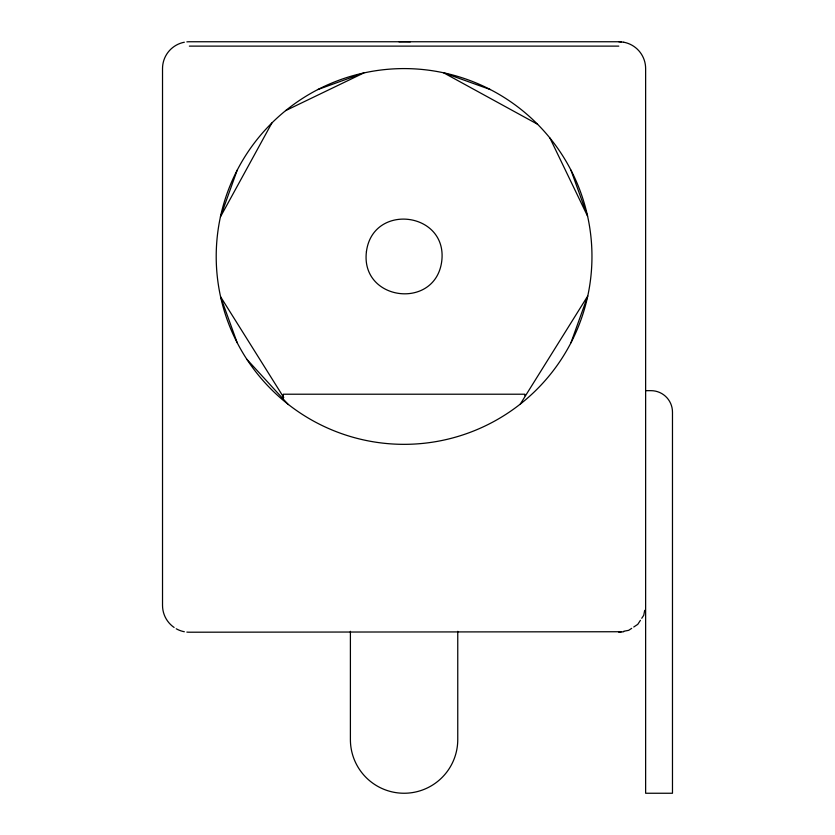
<?xml version="1.0" encoding="UTF-8"?>
<svg xmlns="http://www.w3.org/2000/svg" width="835" height="835" viewBox="0 0 835 835"><rect width="100%" height="100%" fill="white"/><g stroke="black" fill="none" stroke-linecap="round" stroke-linejoin="round"><path stroke-width="1.25" d="M644.693 610.312L643.754 615.259L641.76 618.286M237.192 170.173L220.409 216.954L271.876 122.975M570.963 342.757L587.756 295.976L520.299 404.077M640.424 620.311L637.773 624.35L633.734 627.012M631.709 628.337L628.672 630.331L623.735 631.27M285.664 110.606L363.82 72.958L317.791 89.575M186.863 632.095A26.835 26.835 0 0 0 189.368 632.21L621.261 631.74M618.798 632.21L623.682 631.761M621.303 41.865A26.835 26.835 0 0 0 618.798 41.75L189.368 41.75A26.835 26.835 0 0 0 186.863 41.865M189.368 46.123L618.798 46.123M645.632 390.665L650.997 390.665A21.47 21.47 0 0 1 672.478 412.135L672.478 793.25L645.632 793.25L645.632 68.585A26.835 26.835 0 0 0 623.828 42.23M618.798 41.75L623.682 42.199M490.375 89.575L443.594 72.791L537.573 124.258M246.826 359.269L287.866 404.077M283.743 397.512L220.565 296.728L237.192 342.757M549.941 138.046L587.59 216.202L570.963 170.173M524.86 395.696L524.86 394.214L283.305 394.214L283.305 399.537M457.757 631.323L457.757 739.57A53.68 53.68 0 0 1 404.077 793.25A53.68 53.68 0 0 1 350.397 739.57L350.397 631.323M184.337 42.23A26.835 26.835 0 0 0 162.522 68.585L162.522 605.375A26.835 26.835 0 0 0 174.118 627.461M184.337 631.74A26.835 26.835 0 0 1 176.206 628.765M398.994 41.813A214.71 214.71 0 0 1 410.35 41.844M366.419 251.742C360.323 301.205 435.463 310.453 441.746 261.178C447.831 211.725 372.702 202.477 366.419 251.742M288.503 404.578A187.875 187.875 0 0 0 590.147 282.501A187.875 187.875 0 0 0 333.603 82.31A187.875 187.875 0 0 0 288.503 404.578"/></g></svg>
